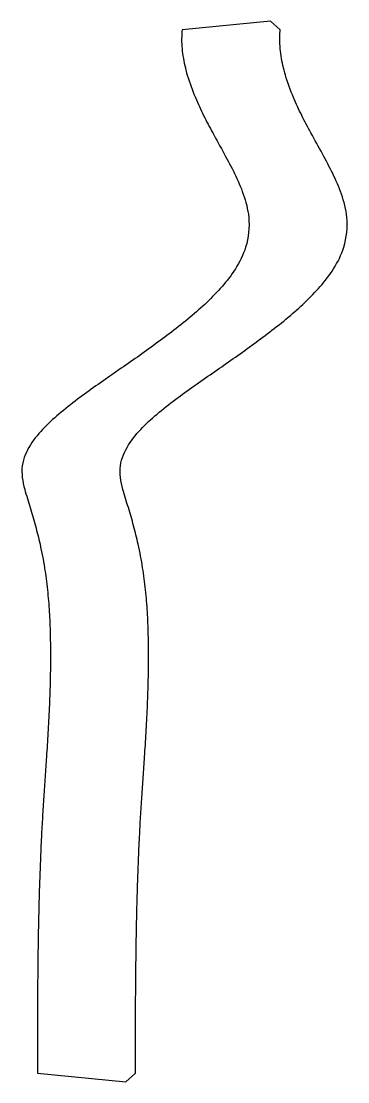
# Model space of a CAD drawing. Header units: millimetres. Extents: x 205 to 355, y 434 to 920.
import ezdxf

# ---------------------------------------------------------------- set-up
doc = ezdxf.new("R2010")
doc.units = ezdxf.units.MM
doc.header["$MEASUREMENT"] = 0
doc.layers.add('20_outline', color=18, linetype='Continuous', true_color=0x000000)

msp = doc.modelspace()

# ---------------------------------------------------------------- linework, layer by layer
at = {"layer": '20_outline'}
for points in [[(323.66, 915.93), (319.16, 919.95), (278.66, 915.93)], [(212.36, 438), (252.86, 433.98), (257.36, 438)]]:
    msp.add_lwpolyline(points, dxfattribs=at)
for points, knots in [([(278.66, 915.93), (278.57, 914.94), (278.31, 910.96), (278.83, 903.97), (281.04, 894.58), (284.39, 885.5), (288.48, 876.72), (293.01, 868.17), (297.94, 859.4), (302.86, 850.17), (307.06, 840.61), (310.02, 829.25), (308.82, 817.04), (303.52, 806.53), (297.15, 798.26), (290.04, 790.98), (282.22, 784.06), (273.98, 777.57), (265.53, 771.27), (257.11, 765.32), (248.64, 759.45), (240.17, 753.57), (231.62, 747.43), (223.26, 741.02), (215.41, 733.97), (208.75, 726.13), (204.27, 716.19), (206.06, 706.02), (209.11, 697.15), (211.46, 688.75), (213.77, 679.56), (215.64, 669.77), (216.99, 659.41), (217.81, 649.28), (218.24, 638.85), (218.35, 627.99), (218.18, 616.7), (217.76, 605.26), (217.18, 593.97), (216.51, 583.46), (215.84, 573.7), (215.2, 564.55), (214.63, 555.4), (214.11, 545.62), (213.65, 535.35), (213.27, 524.58), (212.96, 513.93), (212.72, 503.29), (212.56, 492.52), (212.43, 481.91), (212.36, 471.47), (212.33, 461.31), (212.33, 451.16), (212.34, 443.39), (212.35, 439), (212.36, 438)], [0, 0, 0, 0, 2.986661, 11.934782, 20.890139, 31.874407, 40.895563, 49.917736, 60.899125, 71.087712, 81.271459, 92.179119, 105.99682, 116.92891, 127.08062, 137.238201, 147.398036, 158.397405, 168.703199, 179.009221, 189.315355, 199.621473, 209.927304, 220.913442, 231.212692, 241.497689, 251.730204, 262.633256, 271.338213, 280.043058, 288.747536, 299.766579, 309.925395, 320.084585, 330.24411, 341.215785, 352.664653, 364.113618, 375.562658, 386.564956, 395.734183, 404.903412, 414.072616, 423.241818, 434.280838, 444.927067, 455.573302, 466.21954, 476.865732, 487.893192, 498.045859, 508.198528, 518.351199, 528.503872, 531.512071, 531.512071, 531.512071, 531.512071]), ([(257.36, 438), (257.35, 439), (257.34, 443.39), (257.33, 451.16), (257.33, 461.31), (257.36, 471.47), (257.43, 481.91), (257.56, 492.52), (257.72, 503.29), (257.96, 513.93), (258.27, 524.58), (258.65, 535.35), (259.11, 545.62), (259.63, 555.4), (260.2, 564.55), (260.84, 573.7), (261.51, 583.46), (262.18, 593.97), (262.76, 605.26), (263.18, 616.7), (263.35, 627.99), (263.24, 638.85), (262.81, 649.28), (261.99, 659.41), (260.64, 669.77), (258.77, 679.56), (256.46, 688.75), (254.11, 697.15), (251.06, 706.02), (249.27, 716.19), (253.75, 726.13), (260.41, 733.97), (268.26, 741.02), (276.62, 747.43), (285.17, 753.57), (293.64, 759.45), (302.11, 765.32), (310.53, 771.27), (318.98, 777.57), (327.22, 784.06), (335.04, 790.98), (342.15, 798.26), (348.52, 806.53), (353.82, 817.04), (355.02, 829.25), (352.06, 840.61), (347.86, 850.17), (342.94, 859.4), (338.01, 868.17), (333.48, 876.72), (329.39, 885.5), (326.04, 894.58), (323.83, 903.97), (323.31, 910.96), (323.57, 914.94), (323.66, 915.93)], [578.247139, 578.247139, 578.247139, 578.247139, 581.255338, 591.408011, 601.560682, 611.713351, 621.866018, 632.893478, 643.53967, 654.185909, 664.832143, 675.478372, 686.517392, 695.686594, 704.855798, 714.025027, 723.194254, 734.196552, 745.645592, 757.094557, 768.543425, 779.5151, 789.674625, 799.833815, 809.992631, 821.011674, 829.716152, 838.420997, 847.125954, 858.029006, 868.261521, 878.546518, 888.845768, 899.831906, 910.137737, 920.443855, 930.749989, 941.056011, 951.361805, 962.361174, 972.521009, 982.67859, 992.8303, 1003.76239, 1017.580091, 1028.487751, 1038.671498, 1048.860085, 1059.841474, 1068.863647, 1077.884803, 1088.869071, 1097.824428, 1106.772549, 1109.75921, 1109.75921, 1109.75921, 1109.75921])]:
    msp.add_open_spline(points, degree=3, knots=knots, dxfattribs=at)

doc.saveas('drawing.dxf')
